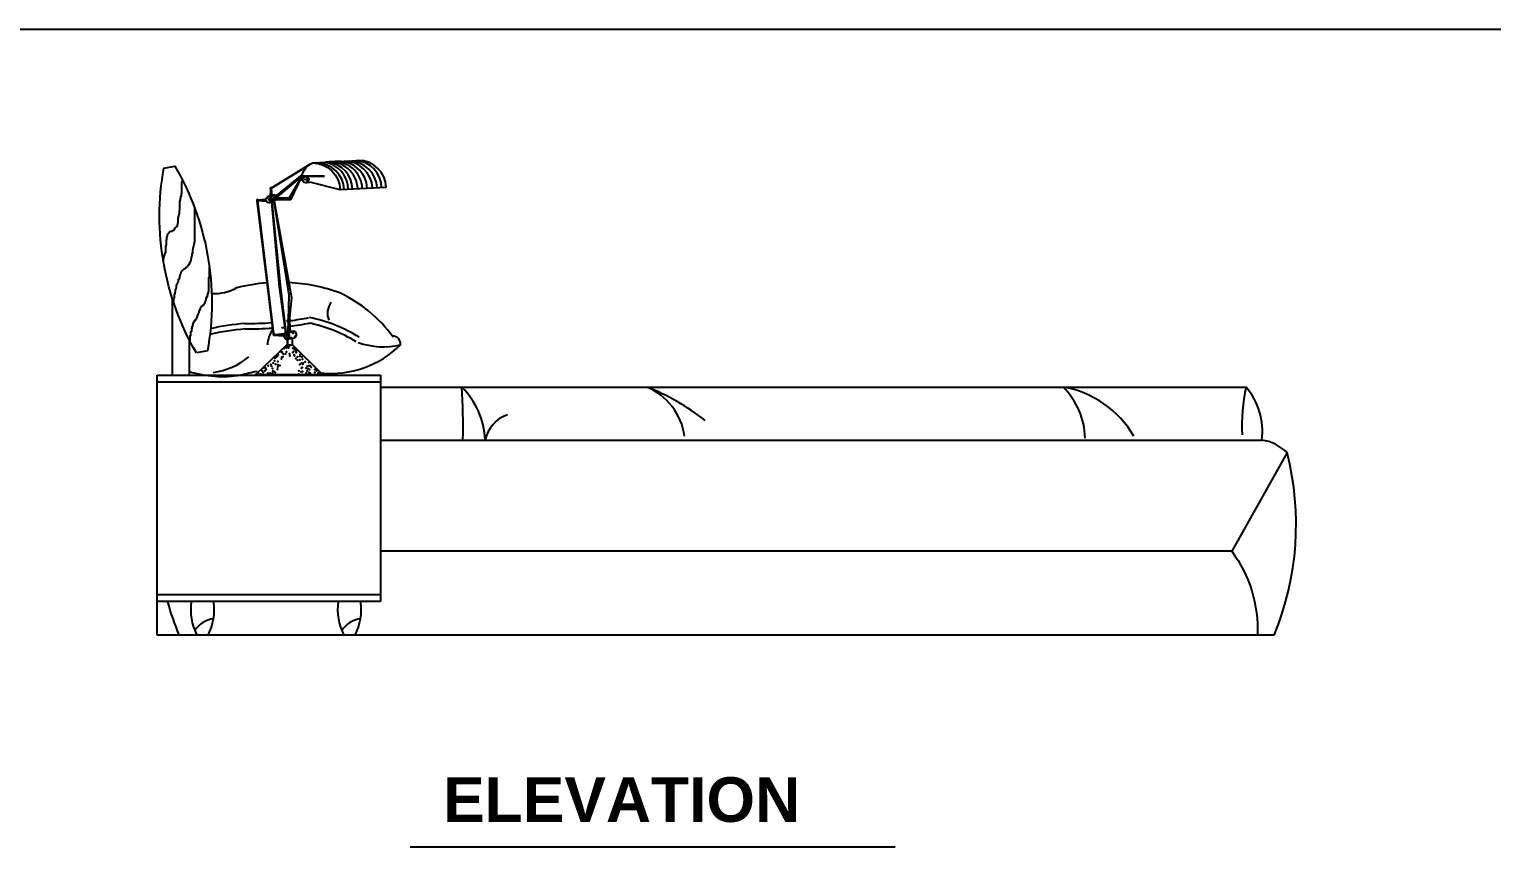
# Model space of a CAD drawing. Header units: inches. Extents: x 3 to 45, y 10.7 to 35.5.
# Drawn here: x 28.382 to 31.001, y 13.45 to 14.914 of the extents above; entities that cross this region are included whole.
import ezdxf

# ---------------------------------------------------------------- set-up
doc = ezdxf.new("R2010")
doc.units = ezdxf.units.IN
doc.header["$MEASUREMENT"] = 0
for name, color, linetype in [('02', 2, 'Continuous'), ('1', 1, 'Continuous'), ('4', 4, 'Continuous')]:
    doc.layers.add(name, color=color, linetype=linetype)
doc.styles.add('HT', font='swisseb.ttf')

msp = doc.modelspace()

# ---------------------------------------------------------------- linework, layer by layer
at = {"layer": '02'}
for p, q in [((28.8156, 14.6299), (28.8857, 14.6725)), ((28.8159, 14.6291), (28.8843, 14.6717)), ((28.8895, 14.6742), (28.9715, 14.6788)), ((28.8189, 14.6081), (28.8703, 14.6508)), ((28.8191, 14.6075), (28.8702, 14.6501)), ((28.8192, 14.611), (28.8709, 14.6537)), ((28.8454, 14.6081), (28.8703, 14.6508)), ((28.8504, 14.6081), (28.8703, 14.6508)), ((28.9103, 14.6501), (28.8702, 14.6501)), ((28.9099, 14.6508), (28.8703, 14.6508)), ((28.8138, 14.6278), (28.8131, 14.615)), ((28.8141, 14.6278), (28.8134, 14.615)), ((28.8144, 14.6278), (28.8141, 14.6152)), ((28.8151, 14.6277), (28.8164, 14.6157)), ((28.8153, 14.6277), (28.8165, 14.6157)), ((29.0208, 14.6306), (28.9388, 14.626)), ((28.7896, 14.6067), (28.8189, 14.3675)), ((28.7907, 14.6065), (28.8194, 14.3681)), ((28.7911, 14.6068), (28.8064, 14.6061)), ((28.7913, 14.6083), (28.8058, 14.6096)), ((28.7913, 14.607), (28.8063, 14.6064)), ((28.7914, 14.6082), (28.8057, 14.6094)), ((28.7914, 14.6074), (28.806, 14.6071)), ((28.8155, 14.6041), (28.8293, 14.4523)), ((28.8161, 14.6043), (28.832, 14.45)), ((28.8504, 14.6081), (28.8189, 14.6081)), ((28.8196, 14.6053), (28.8469, 14.4375)), ((28.8204, 14.6056), (28.8513, 14.4336)), ((28.8248, 14.6116), (28.8491, 14.6116)), ((28.8293, 14.4523), (28.8408, 14.3703)), ((28.832, 14.45), (28.8414, 14.3706)), ((28.8469, 14.4375), (28.8451, 14.3712)), ((28.8513, 14.4336), (28.8454, 14.3724)), ((28.8451, 14.393), (28.8484, 14.3935)), ((28.8454, 14.3928), (28.8487, 14.3933)), ((28.8461, 14.3902), (28.8454, 14.3713)), ((28.8455, 14.3903), (28.8488, 14.3909)), ((28.8457, 14.3923), (28.849, 14.3928)), ((28.8465, 14.3903), (28.8457, 14.3713)), ((28.8469, 14.3903), (28.8465, 14.3714)), ((28.8476, 14.3905), (28.8492, 14.3719)), ((28.8478, 14.3905), (28.8493, 14.3719)), ((28.8197, 14.3657), (28.8375, 14.3648)), ((28.8202, 14.3672), (28.8202, 14.3671)), ((28.8203, 14.3659), (28.8375, 14.3651)), ((28.8212, 14.3662), (28.8376, 14.3658)), ((28.8214, 14.3673), (28.8392, 14.369)), ((28.8214, 14.3671), (28.839, 14.3688)), ((28.844, 14.3484), (28.844, 14.3586)), ((28.8449, 14.3484), (28.8449, 14.3588)), ((28.853, 14.3484), (28.853, 14.3604)), ((28.8432, 14.3484), (28.853, 14.3484)), ((28.611, 14.2821), (29.011, 14.2821)), ((28.7873, 14.2957), (28.9072, 14.2957)), ((29.011, 14.1782), (30.5895, 14.1782)), ((29.011, 13.9011), (28.611, 13.9011)), ((29.0642, 13.45), (29.9328, 13.45))]:
    msp.add_line(p, q, dxfattribs=at)
for points in [[(28.8714, 14.6429), (28.8701, 14.6433, -0.338972), (28.8895, 14.6742, -0.399625), (28.9388, 14.626), (28.8841, 14.6398)], [(28.8257, 14.6116, 0.283898), (28.8217, 14.6169), (28.8094, 14.6141)], [(28.8125, 14.6032), (28.8199, 14.6054, 0.10362), (28.8235, 14.6075)], [(28.8076, 14.4596, 0.044338), (28.7531, 14.4506, -0.147404), (28.7084, 14.44)], [(29.0337, 14.3626, 0.124597), (28.9379, 14.4415, 0.075087), (28.8466, 14.4601, 0.075087)], [(28.8447, 14.3928, 0.083661), (28.8444, 14.3927, 0.685038), (28.8445, 14.3902)], [(28.8448, 14.39), (28.8485, 14.3906, 0.641064), (28.8481, 14.3936), (28.8446, 14.3931)], [(28.8424, 14.3695, 0.083661), (28.8413, 14.3694, 0.685038), (28.8423, 14.3593, 0.685038)], [(28.8436, 14.3585), (28.8576, 14.3614, 0.641064), (28.8555, 14.373), (28.8419, 14.3707)], [(28.9045, 14.2983, 0.223429), (29.0467, 14.3485, 0.471755), (29.0325, 14.3642)], [(28.8432, 14.3484), (28.7873, 14.2957, 0.414214), (28.7865, 14.2949), (28.7865, 14.2941)], [(28.9081, 14.2941), (28.9081, 14.2949, 0.414214), (28.9072, 14.2957), (28.853, 14.3484)], [(28.668, 14.301, 0.117861), (28.7606, 14.2947, -0.01814), (28.79, 14.3015, -0.01814)], [(28.6504, 13.8291, -0.030464), (28.6299, 13.8883)], [(28.6803, 13.8318, 0.002963), (28.6804, 13.8291)]]:
    msp.add_lwpolyline(points, format="xyb", dxfattribs=at)
for points in [[(28.6217, 14.4991), (28.6217, 14.4992), (28.6226, 14.5048), (28.6245, 14.5104), (28.6264, 14.515), (28.6264, 14.5243), (28.6273, 14.5281), (28.6273, 14.5364), (28.6282, 14.5374), (28.6282, 14.5411), (28.6292, 14.5439), (28.6292, 14.5448), (28.6301, 14.5476), (28.631, 14.5485), (28.6338, 14.5513), (28.6375, 14.5523), (28.6385, 14.5532), (28.6413, 14.5541), (28.6422, 14.5569), (28.6431, 14.5579), (28.6469, 14.5607), (28.6478, 14.5644), (28.6478, 14.5653), (28.6487, 14.5681), (28.6487, 14.5756), (28.6497, 14.5793), (28.6506, 14.5849), (28.6506, 14.5877), (28.6515, 14.5914), (28.6515, 14.6044), (28.6525, 14.6082), (28.6525, 14.6109), (28.6534, 14.6119), (28.6534, 14.6147), (28.6543, 14.6156), (28.6543, 14.6193), (28.6553, 14.6203), (28.6553, 14.6407), (28.6562, 14.6407), (28.6562, 14.6426)], [(28.8749, 14.6454), (28.8787, 14.6442), (28.8786, 14.6438), (28.8748, 14.645), (28.875, 14.6454)], [(28.8139, 14.6278), (28.8152, 14.6277)], [(28.8786, 14.639), (28.8841, 14.6398)], [(28.6776, 14.5948), (28.6776, 14.5337), (28.6767, 14.5281), (28.6748, 14.5206), (28.6739, 14.5169), (28.6739, 14.5123), (28.673, 14.5113), (28.673, 14.5085), (28.672, 14.5048), (28.672, 14.5039), (28.6711, 14.5011), (28.6711, 14.5002), (28.6702, 14.4974), (28.6702, 14.4964), (28.6692, 14.4955), (28.6692, 14.4946), (28.6683, 14.4946), (28.6683, 14.4918), (28.6655, 14.4908), (28.6646, 14.488), (28.6636, 14.4871), (28.6627, 14.4871), (28.6627, 14.4862), (28.6618, 14.4862), (28.6608, 14.4853), (28.6599, 14.4843), (28.659, 14.4843), (28.658, 14.4834), (28.6571, 14.4825), (28.6562, 14.4815), (28.6553, 14.4806), (28.6543, 14.4806), (28.6543, 14.4797), (28.6534, 14.4787), (28.6525, 14.475), (28.6515, 14.4741), (28.6515, 14.4731), (28.6506, 14.4694), (28.6497, 14.4657), (28.6487, 14.4648), (28.6487, 14.4629), (28.6478, 14.4601), (28.6469, 14.4592), (28.6469, 14.4573), (28.6459, 14.4564), (28.645, 14.4555), (28.645, 14.4527), (28.6441, 14.4489), (28.6441, 14.448), (28.6431, 14.4471), (28.6431, 14.4433), (28.6422, 14.4424), (28.6422, 14.4396), (28.6413, 14.4387), (28.6413, 14.4322), (28.6403, 14.4312), (28.6403, 14.4266), (28.6396, 14.4266)], [(28.7895, 14.6067), (28.7908, 14.6065)], [(28.7911, 14.6087), (28.79, 14.6088)], [(28.8101, 14.6104), (28.8125, 14.6074), (28.8122, 14.6071), (28.8097, 14.6101), (28.8101, 14.6104)], [(28.6699, 14.3553), (28.6699, 14.3656), (28.6709, 14.3656), (28.6709, 14.3721), (28.6718, 14.3721), (28.6718, 14.373), (28.6727, 14.373), (28.6727, 14.3777), (28.6737, 14.3777), (28.6737, 14.3814), (28.6746, 14.3814), (28.6746, 14.3851), (28.6755, 14.3851), (28.6755, 14.3879), (28.6764, 14.3879), (28.6764, 14.3898), (28.6774, 14.3898), (28.6774, 14.3907), (28.6783, 14.3907), (28.6783, 14.3926), (28.6792, 14.3926), (28.6802, 14.3935), (28.6802, 14.3944), (28.6811, 14.3954), (28.682, 14.3963), (28.683, 14.4), (28.683, 14.401), (28.6839, 14.4019), (28.6839, 14.4028), (28.6848, 14.4038), (28.6848, 14.4056), (28.6858, 14.4066), (28.6858, 14.4084), (28.6867, 14.4093), (28.6867, 14.4112), (28.6876, 14.4112), (28.6876, 14.4121), (28.6886, 14.4131), (28.6886, 14.4149), (28.6895, 14.4159), (28.6895, 14.4168), (28.6904, 14.4177), (28.6914, 14.4177), (28.6923, 14.4187), (28.6932, 14.4205), (28.6942, 14.4205), (28.6942, 14.4215), (28.6951, 14.4215), (28.696, 14.4224), (28.696, 14.4233), (28.697, 14.4242), (28.6979, 14.428), (28.6988, 14.4289), (28.6988, 14.4326), (28.6997, 14.4326), (28.6997, 14.4354), (28.7007, 14.4354), (28.7007, 14.4373), (28.7016, 14.4373), (28.7016, 14.441), (28.7025, 14.4419), (28.7025, 14.4438), (28.7035, 14.4447), (28.7035, 14.4689), (28.7044, 14.4689), (28.7044, 14.488)], [(28.8206, 14.3683), (28.8194, 14.3681)], [(28.8407, 14.3653), (28.8445, 14.364), (28.8444, 14.3635), (28.8406, 14.3649), (28.8408, 14.3653)]]:
    msp.add_lwpolyline(points, dxfattribs=at)
for points in [[(28.8137, 14.6279, 0.130303), (28.8141, 14.6278, 0.331854), (28.8148, 14.6298, 0.328319), (28.8142, 14.6301, 0.500332)], [(28.7894, 14.6067, 0.130303), (28.7897, 14.6067, 0.331854), (28.7904, 14.6085, 0.328319), (28.7899, 14.6088, 0.500332)], [(28.8446, 14.39, 0.130303), (28.8451, 14.39, 0.576801), (28.8453, 14.3929, 0.264517), (28.8444, 14.393, 0.710752)], [(28.8196, 14.3657, 0.130303), (28.82, 14.3658, 0.331854), (28.8198, 14.3679, 0.328319), (28.8192, 14.368, 0.500332)], [(28.8426, 14.3585, 0.130303), (28.8445, 14.3588, 0.576801), (28.8446, 14.37, 0.264517), (28.841, 14.3704, 0.710752)]]:
    msp.add_lwpolyline(points, format="xyb", close=True, dxfattribs=at)
for centre in [(28.8769, 14.6444), (28.8111, 14.6087)]:
    msp.add_circle(centre, 0.00565, dxfattribs=at)
for centre, radius, start, end in [((28.8959, 14.6241), 0.0501, 2.62, 89.1762), ((28.903, 14.626), 0.0501, 0.9228, 81.157), ((28.9199, 14.626), 0.0501, 2.0096, 97.716), ((28.9105, 14.626), 0.0501, 1.4059, 83.743), ((28.9284, 14.6264), 0.0501, 2.0154, 97.6411), ((28.9369, 14.6269), 0.0501, 2.0212, 97.5649), ((28.9463, 14.6274), 0.0501, 2.0446, 89.8396), ((28.9548, 14.6274), 0.0501, 2.6306, 89.1762), ((28.9628, 14.6288), 0.0501, 1.5315, 84.5393), ((28.9708, 14.6288), 0.0501, 2.0446, 89.1762), ((28.8134, 14.6291), 0.00105, 300.7534, 40.784), ((28.789, 14.6079), 0.000993, 300.7534, 34.996), ((28.79, 14.6077), 0.00141, 300.6413, 96.6474), ((28.8233, 14.6091), 0.00454, 146.492, 201.5266), ((28.834, 14.6097), 0.00275, 324.8716, 43.8405), ((28.947, 14.405), 0.0311, 141.8486, 203.2325), ((28.7989, 13.9823), 0.4057, 94.4237, 103.1785), ((28.7724, 14.9654), 0.5786, 269.5712, 274.3558), ((28.844, 14.3914), 0.0011, 315.8031, 109.8254), ((28.7724, 14.9654), 0.5884, 277.4426, 280.9344), ((28.7724, 14.9654), 0.5786, 277.6123, 280.9344), ((28.8345, 14.1439), 0.2484, 57.6744, 78.9535), ((28.8345, 14.1439), 0.2582, 57.6744, 78.9535), ((28.7989, 13.9823), 0.3959, 94.4237, 103.6768), ((28.7724, 14.9654), 0.5884, 269.5712, 274.3996), ((28.8579, 14.3465), 0.0496, 143.8256, 177.3514), ((28.8187, 14.3667), 0.00109, 324.8773, 59.1199), ((28.8199, 14.367), 0.00146, 324.571, 61.0928), ((28.8359, 14.3709), 0.00822, 45.6214, 108.0025), ((28.8393, 14.3639), 0.00538, 317.0855, 61.4366), ((29.0163, 14.4789), 0.1339, 250.0666, 283.0972), ((28.6952, 14.4223), 0.1241, 277.542, 309.9334), ((27.9559, 14.2022), 1.2028, 358.8801, 3.375), ((29.0504, 14.1695), 0.1484, 3.5443, 44.2346), ((29.4445, 14.1696), 0.112, 7.9131, 67.3602), ((29.3503, 13.9126), 0.3856, 51.1586, 69.1463), ((30.1373, 14.1773), 0.1357, 1.9043, 44.8247), ((30.202, 14.0925), 0.1832, 30.3408, 80.0939), ((30.8797, 14.2032), 0.3263, 167.6533, 182.7628), ((29.2586, 14.1655), 0.0615, 109.2631, 167.6798), ((28.7176, 13.812), 0.0466, 97.2386, 147.0434), ((28.9809, 13.812), 0.0466, 97.2386, 147.0434)]:
    msp.add_arc(centre, radius, start, end, dxfattribs=at)
for points in [[(28.8772, 14.6391), (28.8776, 14.6392), (28.878, 14.6394), (28.8789, 14.6397), (28.8795, 14.6402), (28.8801, 14.6413), (28.8804, 14.6419), (28.8808, 14.6433), (28.8809, 14.644), (28.8807, 14.6456), (28.8803, 14.6463), (28.8798, 14.6473), (28.8793, 14.6479), (28.8785, 14.6486), (28.8781, 14.6489), (28.8774, 14.6492), (28.8771, 14.6492), (28.8768, 14.6492), (28.8768, 14.6492), (28.8768, 14.6492), (28.8768, 14.6492)], [(28.8111, 14.6035), (28.8115, 14.6035), (28.8119, 14.6037), (28.8128, 14.6039), (28.8134, 14.6044), (28.8141, 14.6055), (28.8144, 14.6061), (28.8149, 14.6074), (28.8151, 14.6081), (28.8149, 14.6097), (28.8146, 14.6105), (28.8142, 14.6115), (28.8137, 14.612), (28.813, 14.6129), (28.8126, 14.6132), (28.8119, 14.6135), (28.8116, 14.6135), (28.8113, 14.6135), (28.8113, 14.6135), (28.8113, 14.6135), (28.8112, 14.6135)], [(28.8445, 14.3902), (28.8446, 14.3902), (28.8447, 14.3902), (28.845, 14.3903), (28.8451, 14.3904), (28.8453, 14.3907), (28.8454, 14.3908), (28.8455, 14.3911), (28.8456, 14.3913), (28.8456, 14.3917), (28.8455, 14.3919), (28.8454, 14.3922), (28.8453, 14.3923), (28.8451, 14.3926), (28.845, 14.3926), (28.8449, 14.3927), (28.8448, 14.3927), (28.8447, 14.3928), (28.8447, 14.3928), (28.8447, 14.3928), (28.8447, 14.3928)], [(28.8423, 14.3593), (28.8427, 14.3594), (28.8431, 14.3595), (28.844, 14.3598), (28.8446, 14.3603), (28.8454, 14.3614), (28.8457, 14.362), (28.8461, 14.3633), (28.8463, 14.3641), (28.8462, 14.3656), (28.8459, 14.3664), (28.8454, 14.3675), (28.8449, 14.368), (28.8442, 14.3689), (28.8438, 14.3692), (28.843, 14.3694), (28.8428, 14.3695), (28.8425, 14.3695), (28.8425, 14.3695), (28.8424, 14.3695), (28.8424, 14.3695)]]:
    msp.add_open_spline(points, degree=3, knots=[3.294068, 3.294068, 3.294068, 3.294068, 3.647859, 3.647859, 4.043866, 4.043866, 4.439873, 4.439873, 4.83588, 4.83588, 5.231886, 5.231886, 5.627893, 5.627893, 6.0239, 6.0239, 6.283185, 6.283185, 6.283185, 6.295262, 6.295262, 6.295262, 6.295262], dxfattribs=at)
for p in [(28.821, 14.6162), (28.8135, 14.6145), (28.814, 14.6151), (28.8158, 14.6137), (28.8166, 14.6049), (28.8173, 14.6052), (28.8176, 14.6153), (28.8207, 14.6063), (28.8243, 14.6138), (28.8445, 14.3703), (28.846, 14.3693), (28.8484, 14.3607), (28.8494, 14.3713), (28.8508, 14.361), (28.8532, 14.3706), (28.8547, 14.3694), (28.8571, 14.3723), (28.8577, 14.3628), (28.8592, 14.3653), (28.8263, 14.3288), (28.8277, 14.3314), (28.8334, 14.3354), (28.8347, 14.3347), (28.8349, 14.3354), (28.837, 14.332), (28.8385, 14.3422), (28.8407, 14.3323), (28.8422, 14.3435), (28.8424, 14.3363), (28.8436, 14.3462), (28.846, 14.3435), (28.8474, 14.3459), (28.8478, 14.3327), (28.8482, 14.3288), (28.8538, 14.3424), (28.8539, 14.3346), (28.8548, 14.3369), (28.8561, 14.3422), (28.8565, 14.3309), (28.8568, 14.3289), (28.8574, 14.34), (28.8599, 14.3375), (28.8599, 14.3347), (28.8662, 14.3284), (28.8669, 14.3314), (28.7989, 14.3022), (28.8021, 14.3074), (28.8035, 14.3019), (28.8049, 14.3074), (28.8063, 14.3046), (28.8096, 14.3109), (28.8146, 14.3134), (28.8159, 14.3102), (28.8173, 14.306), (28.8178, 14.3016), (28.8187, 14.3157), (28.8209, 14.3197), (28.8221, 14.3247), (28.8229, 14.3143), (28.8246, 14.3272), (28.8264, 14.3048), (28.8267, 14.3094), (28.827, 14.3185), (28.827, 14.3129), (28.8303, 14.3117), (28.8334, 14.3234), (28.8341, 14.3266), (28.8358, 14.3274), (28.8594, 14.324), (28.8622, 14.3214), (28.8624, 14.3272), (28.8648, 14.3021), (28.8663, 14.3217), (28.8663, 14.3134), (28.8694, 14.316), (28.8694, 14.3068), (28.8699, 14.3272), (28.8707, 14.3081), (28.871, 14.3231), (28.8717, 14.3143), (28.8726, 14.3157), (28.8762, 14.3184), (28.8777, 14.3071), (28.8795, 14.3102), (28.8795, 14.3019), (28.8809, 14.306), (28.8823, 14.3171), (28.8825, 14.3109), (28.8837, 14.3046), (28.885, 14.3109), (28.8869, 14.3088), (28.8933, 14.3044), (28.8961, 14.302), (28.7925, 14.2972), (28.7966, 14.2964), (28.8007, 14.2991), (28.809, 14.2977), (28.8132, 14.2977), (28.8173, 14.2977), (28.8206, 14.3011), (28.8224, 14.2993), (28.8643, 14.2964), (28.8688, 14.3005), (28.8711, 14.3011), (28.8711, 14.2957), (28.8777, 14.298), (28.8823, 14.2991), (28.8851, 14.2977), (28.8934, 14.2991), (28.8989, 14.2977), (28.9024, 14.2965)]:
    msp.add_point(p, dxfattribs=at)
at = {"layer": '1'}
msp.add_lwpolyline([(30.6113, 13.8291), (28.611, 13.8291)], dxfattribs=at)
at = {"layer": '4'}
for p, q in [((24.3249, 14.9136), (44.6511, 14.9136)), ((28.638, 14.4314), (28.638, 14.2941)), ((28.668, 14.3583), (28.668, 14.2941)), ((28.611, 13.8291), (28.611, 14.2941)), ((28.611, 14.2941), (29.011, 14.2941)), ((29.011, 14.2941), (29.011, 13.8891)), ((29.011, 14.273), (30.561, 14.273)), ((29.011, 13.8891), (28.611, 13.8891))]:
    msp.add_line(p, q, dxfattribs=at)
msp.add_lwpolyline([(28.6812, 14.3341, -0.17849), (28.6229, 14.6651), (28.6426, 14.6686, -0.17849), (28.7009, 14.3376)], format="xyb", close=True, dxfattribs=at)
for points in [[(30.6113, 13.8291, 0.162523), (30.6344, 14.1556, 0.161236), (30.5895, 14.1782, 0.161236)], [(30.6344, 14.1556), (30.5353, 13.9791, -0.17219), (30.5813, 13.8291)]]:
    msp.add_lwpolyline(points, format="xyb", dxfattribs=at)
msp.add_lwpolyline([(30.5353, 13.9791), (29.011, 13.9791)], dxfattribs=at)
for centre, radius, start, end in [((30.4663, 14.1928), 0.1241, 353.2313, 40.2408), ((28.7694, 13.8745), 0.0985, 171.4719, 207.4528), ((28.6146, 13.8745), 0.0985, 332.5472, 8.5281), ((29.0326, 13.8745), 0.0985, 171.4719, 207.4528), ((28.8779, 13.8745), 0.0985, 332.5472, 8.5281)]:
    msp.add_arc(centre, radius, start, end, dxfattribs=at)

# ---------------------------------------------------------------- texts
at = {"layer": '02', "style": 'HT'}
msp.add_text('ELEVATION', height=0.08, dxfattribs=at).set_placement((29.1228, 13.4945))

doc.saveas('drawing.dxf')
